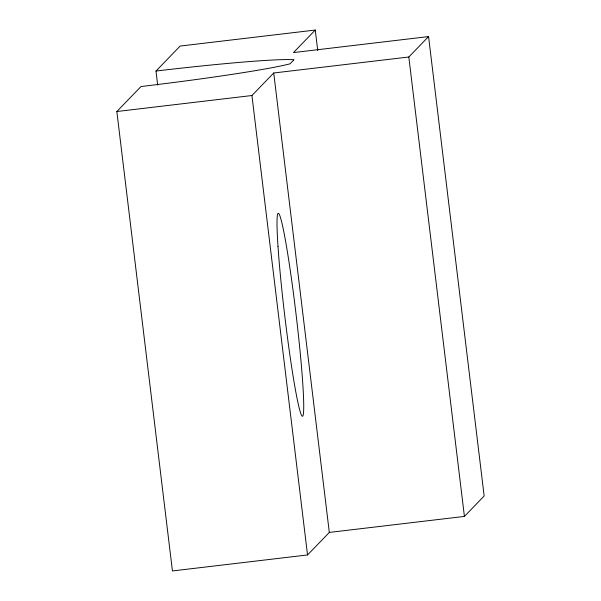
<?xml version="1.0" encoding="UTF-8"?>
<svg xmlns="http://www.w3.org/2000/svg" width="601" height="601" viewBox="0 0 601 601"><rect width="100%" height="100%" fill="white"/><g stroke="black" fill="none" stroke-linecap="round" stroke-linejoin="round"><path stroke-width="0.9" d="M317.741 50.552L315.262 30.05L293.468 52.58L428.566 36.578L484.158 496.005L464.415 516.417L329.318 532.418L307.532 554.948L172.434 570.95L116.842 111.523L141.01 86.529A149.874 6.799 -6.9 0 0 290.103 63.789L293.979 59.784A149.874 6.799 -6.9 0 0 155.99 71.046L157.68 85.019M155.99 71.046L180.165 46.052L315.262 30.05M116.842 111.523L251.932 95.521L273.725 72.991L408.815 56.997L428.566 36.578M408.815 56.997L464.415 516.417M273.725 72.991L329.318 532.418M251.932 95.521L307.532 554.948M278 246.395A102.185 5.702 83.2 0 0 300.808 413.578A102.185 5.702 83.2 0 0 292.048 282.996A102.185 5.702 83.2 0 0 278 246.395"/></g></svg>
